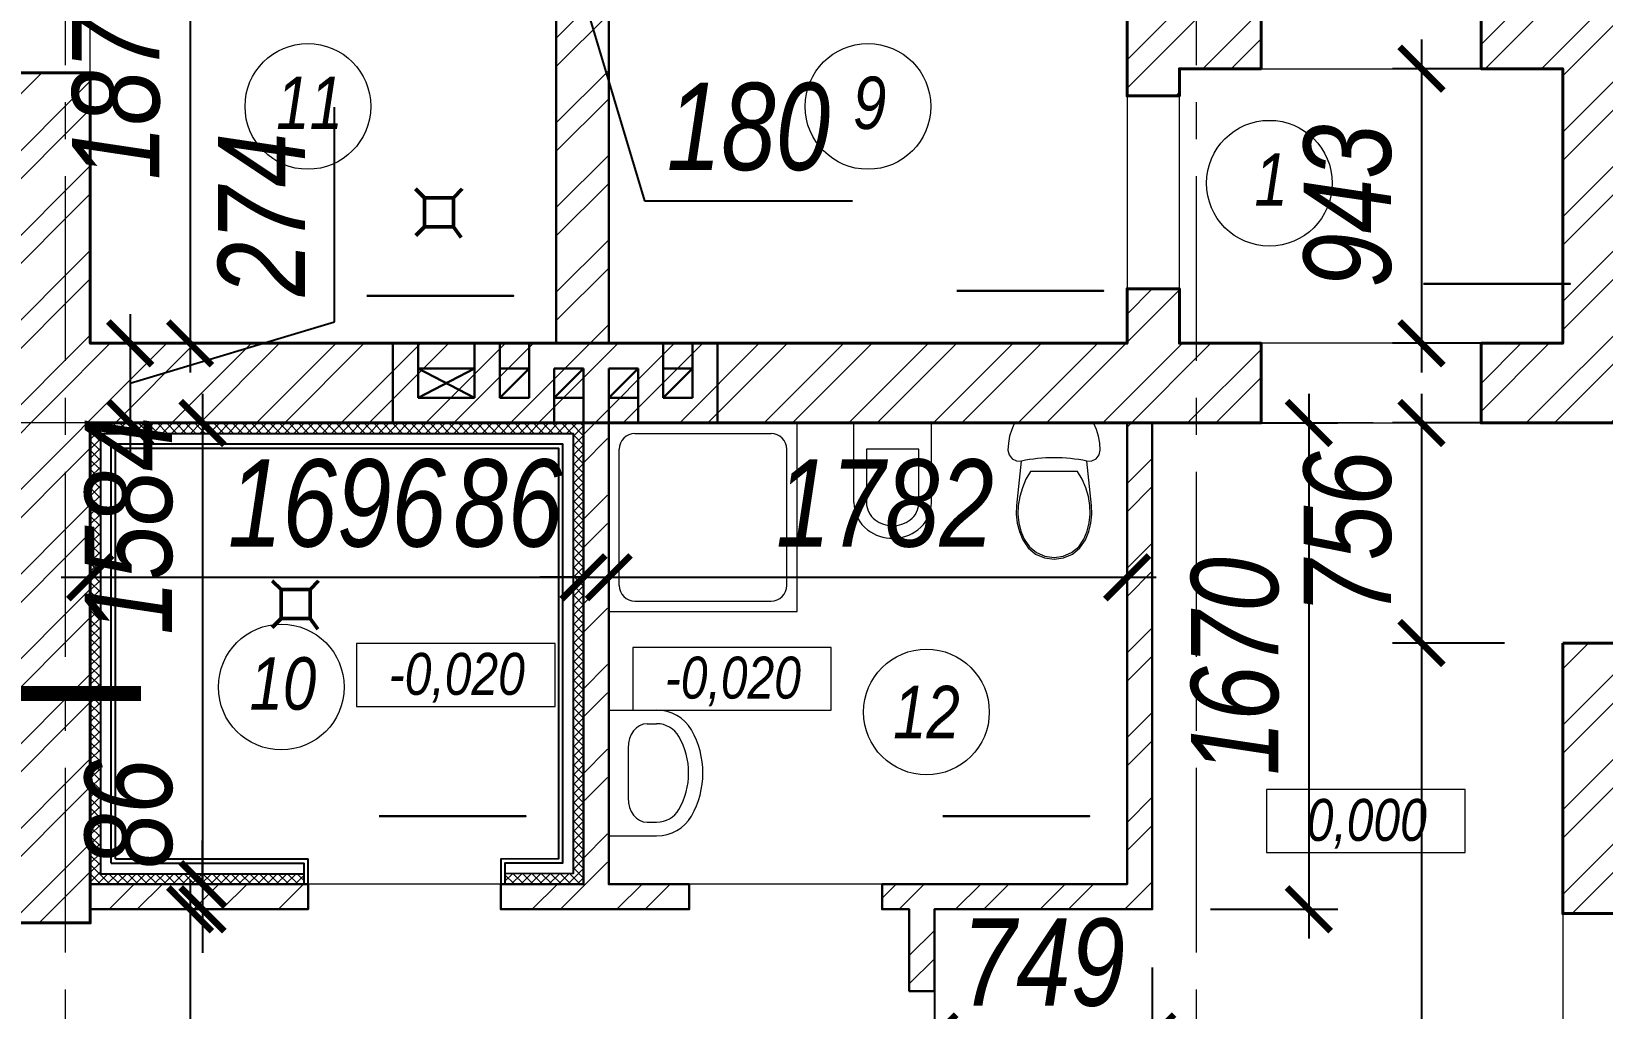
# Model space of a CAD drawing. Header units: millimetres. Extents: x 1582001 to 3303937, y 226471 to 491235.
# Drawn here: x 1700699 to 1706099, y 450718 to 454074 of the extents above; entities that cross this region are included whole.
import ezdxf
from ezdxf.enums import TextEntityAlignment as Align

# ---------------------------------------------------------------- set-up
doc = ezdxf.new("R2010")
doc.units = ezdxf.units.MM
doc.linetypes.add('CENTER', pattern=[50.8, 31.75, -6.35, 6.35, -6.35])
doc.layers.get('Defpoints').update_dxf_attribs({"color": 255, "lineweight": 30})
for name, color, linetype, lineweight in [('0.50', 161, 'Continuous', 50), ('Text', 212, 'Continuous', 25), ('Интерьер - Мебель_Ном_пера__1', 7, 'Continuous', 13), ('Кирпич', 253, 'Continuous', 9), ('Кровля', 232, 'Continuous', 25), ('Маркировка', 253, 'Continuous', 18), ('Оборудование', 89, 'Continuous', 9), ('Оси', 251, 'CENTER', 9), ('Отметки', 123, 'Continuous', 18), ('Перегородки', 202, 'Continuous', 30), ('Площади', 201, 'Continuous', 13), ('Размеры', 7, 'Continuous', 18), ('Стены несущие', 7, 'Continuous', 40), ('Текст-пояснений', 135, 'Continuous', 15), ('Штриховка', 252, 'Continuous', 15), ('Штриховки', 251, 'Continuous', 20)]:
    doc.layers.add(name, color=color, linetype=linetype, lineweight=lineweight)
doc.layers.add('900Сл Non-Print', color=235, linetype='Continuous', lineweight=5, plot=False)
doc.layers.add('Wood', color=44, linetype='Continuous')
doc.styles.get("Standard").update_dxf_attribs({"font": 'ARIALNI.TTF', "height": 300})
doc.styles.add('style', font='ARIALNI.TTF', dxfattribs={"width": 0.98, "height": 300})
doc.styles.add('стиль1', font='ARIALNI.TTF', dxfattribs={"width": 0.98, "height": 300})
doc.dimstyles.new('М100', dxfattribs={"dimtxt": 600, "dimasz": 150, "dimexe": 100, "dimexo": 200, "dimgap": 100, "dimtad": 1, "dimdec": 0, "dimtxsty": 'style', "dimblk": 'ARCHTICK', "dimcen": 150, "dimdle": 100, "dimclrt": 256, "dimadec": 0, "dimazin": 0, "dimtfac": 1, "dimtdec": 0, "dimtmove": 1, "dimatfit": 3, "dimldrblk": 'NONE', "dimfxl": 0, "dimarcsym": 0})

# ---------------------------------------------------------------- blocks, each defined once
blk = doc.blocks.new('*U32')
at = {"layer": '900Сл Non-Print'}
blk.add_lwpolyline([(0, 0), (822.6, 0), (1570, 0), (2225, 0), (2225, -494.5), (2225, -891.1), (2225, -1117.8), (2225, -1600.7), (2225, -2169.8), (2225, -2600), (1683.4, -2600), (1338.3, -2600), (1062.1, -2600), (748.7, -2600), (0, -2600), (0, -500), (0, -350), (0, -150), (0, 0)], dxfattribs=at)
at = {"layer": 'Кровля'}
blk.add_lwpolyline([(1320.6, -2372.7), (2020.6, -2372.7), (2020.6, -2372.7), (1320.6, -2372.7)], close=True, dxfattribs=at)
at = {"layer": 'Text', "flags": 2}
blk.add_attdef('ПЛОЩАДЬ', (1370.6, -2322.7), '', height=175, dxfattribs=at)
blk = doc.blocks.new('*U33')
at = {"layer": '900Сл Non-Print'}
blk.add_lwpolyline([(0, 0), (822.6, 0), (1570, 0), (2475, 0), (2475, -494.5), (2475, -891.1), (2475, -1117.8), (2475, -1600.7), (2475, -2340), (2475, -2600), (1683.4, -2600), (1338.3, -2600), (1062.1, -2600), (748.7, -2600), (0, -2600), (0, -500), (0, -350), (0, -150), (0, 0)], dxfattribs=at)
at = {"layer": 'Кровля'}
blk.add_lwpolyline([(1662.5, -2349.9), (2362.5, -2349.9), (2362.5, -2349.9), (1662.5, -2349.9)], close=True, dxfattribs=at)
at = {"layer": 'Text', "flags": 2}
blk.add_attdef('ПЛОЩАДЬ', (1712.5, -2299.9), '', height=175, dxfattribs=at)
blk = doc.blocks.new('*U34')
at = {"layer": '900Сл Non-Print'}
blk.add_lwpolyline([(0, 0), (822.6, 0), (1129.7, 0), (1440, 0), (1635, 0), (1830, 0), (1830, -233.9), (1830, -411.5), (1830, -875.7), (1830, -1310), (1635, -1310), (1440, -1310), (645.2, -1310), (390, -1310), (0, -1310), (0, -500), (0, -350), (0, -150), (0, 0)], dxfattribs=at)
at = {"layer": 'Кровля'}
blk.add_lwpolyline([(1164.9, -1026.8), (1864.9, -1026.8), (1864.9, -1026.8), (1164.9, -1026.8)], close=True, dxfattribs=at)
at = {"layer": 'Text', "flags": 2}
blk.add_attdef('ПЛОЩАДЬ', (1214.9, -976.8), '', height=175, dxfattribs=at)
blk = doc.blocks.new('*U37')
at = {"layer": '900Сл Non-Print'}
blk.add_lwpolyline([(0, 0), (822.6, 0), (1129.7, 0), (1440, 0), (1635, 0), (1830, 0), (2475, 0), (2475, -411.5), (2475, -875.7), (2475, -2200), (1635, -2200), (1440, -2200), (1305, -2200), (385, -2200), (0, -2200), (0, -500), (0, -350), (0, -150), (0, 0)], dxfattribs=at)
at = {"layer": 'Кровля'}
blk.add_lwpolyline([(1594.9, -1875.1), (2294.9, -1875.1), (2294.9, -1875.1), (1594.9, -1875.1)], close=True, dxfattribs=at)
at = {"layer": 'Text', "flags": 2}
blk.add_attdef('ПЛОЩАДЬ', (1644.9, -1825.1), '', height=175, dxfattribs=at)
blk = doc.blocks.new('*U38')
at = {"layer": '900Сл Non-Print'}
blk.add_lwpolyline([(0, 0), (822.6, 0), (1129.7, 0), (1440, 0), (1635, 0), (1830, 0), (2355, 0), (2355, -411.5), (2355, -875.7), (2355, -2200), (1635, -2200), (1440, -2200), (1305, -2200), (385, -2200), (0, -2200), (0, -500), (0, -350), (0, -150), (0, 0)], dxfattribs=at)
at = {"layer": 'Кровля'}
blk.add_lwpolyline([(1379, -1875.1), (2079, -1875.1), (2079, -1875.1), (1379, -1875.1)], close=True, dxfattribs=at)
at = {"layer": 'Text', "flags": 2}
blk.add_attdef('ПЛОЩАДЬ', (1429, -1825.1), '', height=175, dxfattribs=at)
blk = doc.blocks.new('*U43')
at = {"layer": '900Сл Non-Print'}
blk.add_lwpolyline([(0, 0), (4030, 0), (4030, 2610), (5070, 2610), (5070, 4930), (8590, 4930), (8590, 3880), (7030, 3880), (7030, -1180), (5220, -1180), (3067.8, -1180), (2527.9, -1180), (1710, -1180), (790, -1180), (0, -1180), (0, -500), (0, -350), (0, -150), (0, 0)], dxfattribs=at)
at = {"layer": 'Text', "flags": 2}
blk.add_attdef('ПЛОЩАДЬ', (5940.4, -864.5), '', height=175, dxfattribs=at)
blk = doc.blocks.new('Поддон душа квадратный 11')
at = {"layer": 'Интерьер - Мебель_Ном_пера__1', "linetype": 'Continuous'}
for p, q in [((900, 900), (0, 900)), ((0, 900), (0, 0)), ((125, 850), (775, 850)), ((900, 0), (900, 900)), ((50, 125), (50, 775)), ((850, 125), (850, 775)), ((0, 0), (900, 0)), ((125, 50), (775, 50))]:
    blk.add_line(p, q, dxfattribs=at)
for centre, start, end in [((125, 775), 90, 180), ((775, 775), 0, 90), ((125, 125), 180, 270), ((775, 125), 270, 0)]:
    blk.add_arc(centre, 75, start, end, dxfattribs=at)
blk = doc.blocks.new('Унитаз Компакт 2 11')
at = {"layer": 'Интерьер - Мебель_Ном_пера__1', "linetype": 'Continuous'}
for p, q in [((17.6, 619.2), (7.9, 587.1)), ((31.1, 650), (17.6, 619.2)), ((408.9, 650), (31.1, 650)), ((422.4, 619.2), (408.9, 650)), ((432.1, 587.1), (422.4, 619.2)), ((2, 554), (0, 520.5)), ((7.9, 587.1), (2, 554)), ((438, 554), (432.1, 587.1)), ((440, 520.5), (438, 554)), ((0, 520.5), (5.1, 497.8)), ((5.1, 497.8), (19.5, 479.5)), ((19.5, 479.5), (40.4, 469.1)), ((40.4, 469.1), (63.7, 468.6)), ((63.7, 468.6), (41, 257)), ((376.3, 468.6), (399.6, 469.1)), ((399, 257), (376.3, 468.6)), ((399.6, 469.1), (420.5, 479.5)), ((420.5, 479.5), (434.9, 497.8)), ((434.9, 497.8), (440, 520.5)), ((85.7, 381.4), (68.5, 341.2)), ((107.5, 419.3), (85.7, 381.4)), ((332.5, 419.3), (107.5, 419.3)), ((354.3, 381.4), (332.5, 419.3)), ((371.5, 341.2), (354.3, 381.4)), ((68.5, 341.2), (56.2, 299.2)), ((383.8, 299.2), (371.5, 341.2)), ((41, 257), (39.4, 214.7)), ((49, 256.1), (47.5, 215)), ((56.2, 299.2), (49, 256.1)), ((391, 256.1), (383.8, 299.2)), ((392.5, 215), (391, 256.1)), ((400.6, 214.7), (399, 257)), ((39.4, 214.7), (43.9, 172.6)), ((43.9, 172.6), (54.3, 131.6)), ((47.5, 215), (51.9, 174)), ((51.9, 174), (62, 134.1)), ((378, 134.1), (388.1, 174)), ((385.7, 131.6), (396.1, 172.6)), ((388.1, 174), (392.5, 215)), ((396.1, 172.6), (400.6, 214.7)), ((54.3, 131.6), (70.5, 92.4)), ((62, 134.1), (77.7, 96)), ((70.5, 92.4), (96.5, 54.4)), ((77.7, 96), (102.5, 59.8)), ((337.5, 59.8), (362.3, 96)), ((343.5, 54.4), (369.5, 92.4)), ((362.3, 96), (378, 134.1)), ((369.5, 92.4), (385.7, 131.6)), ((96.5, 54.4), (132, 25)), ((102.5, 59.8), (136.3, 31.8)), ((132, 25), (174.3, 6.4)), ((136.3, 31.8), (176.5, 14.1)), ((174.3, 6.4), (220, 0)), ((176.5, 14.1), (220, 8)), ((220, 8), (263.5, 14.1)), ((220, 0), (265.7, 6.4)), ((263.5, 14.1), (303.7, 31.8)), ((265.7, 6.4), (308, 25)), ((303.7, 31.8), (337.5, 59.8)), ((308, 25), (343.5, 54.4))]:
    blk.add_line(p, q, dxfattribs=at)
blk.add_ellipse((220, -297.8), major_axis=(785, 0), ratio=0.9963, start_param=1.370375, end_param=1.771221, dxfattribs=at)
blk = doc.blocks.new('Умывальник 02 11')
at = {"layer": 'Интерьер - Мебель_Ном_пера__1', "linetype": 'Continuous'}
for p, q in [((-300, 0), (-300, -229.1)), ((300, 0), (-300, 0)), ((300, 0), (300, -229.1)), ((-118.8, -92.3), (-118.8, -92.3)), ((118.8, -92.3), (-118.8, -92.3)), ((-234.8, -183.3), (-234.8, -229.1)), ((234.8, -183.3), (234.8, -229.1))]:
    blk.add_line(p, q, dxfattribs=at)
for centre, major_axis, ratio, start_param, end_param in [((-118.8, -183.3), (-116, 0), 0.784675, 4.712389, 6.283185), ((118.8, -183.3), (-116, 0), 0.784675, 3.141593, 4.712389), ((-118.9, -229.1), (0, 189.4), 0.956522, 1.570796, 2.644618), ((-118.9, -229.1), (0, 121.2), 0.956522, 1.570796, 2.644618), ((118.9, -229.1), (0, 121.2), 0.956522, 3.638567, 4.712389), ((118.9, -229.1), (0, 189.4), 0.956522, 3.638567, 4.712389), ((0, 0), (0, 381.8), 0.956522, 2.644618, 3.638567), ((0, 0), (0, 450), 0.956522, 2.644618, 3.638567)]:
    blk.add_ellipse(centre, major_axis=major_axis, ratio=ratio, start_param=start_param, end_param=end_param, dxfattribs=at)
blk = doc.blocks.new('Унитаз 11')
at = {"layer": 'Интерьер - Мебель_Ном_пера__1', "linetype": 'Continuous'}
for p, q in [((0, 170), (0, 550)), ((370, 550), (0, 550)), ((370, 170), (370, 550)), ((60, 425), (60, 170)), ((310, 425), (60, 425)), ((310, 170), (310, 425))]:
    blk.add_line(p, q, dxfattribs=at)
for centre, radius, start, end in [((162.5, 170), 162.5, 180, 233.1301), ((162.5, 170), 102.5, 180, 233.1301), ((207.5, 170), 102.5, 306.8699, 0), ((207.5, 170), 162.5, 306.8699, 0), ((185, 200), 140, 233.1301, 306.8699), ((185, 200), 200, 233.1301, 306.866)]:
    blk.add_arc(centre, radius, start, end, dxfattribs=at)
blk = doc.blocks.new('_ArchTick')
at = {"color": 0, "linetype": 'ByBlock', "const_width": 0.15}
blk.add_lwpolyline([(-0.5, -0.5), (0.5, 0.5)], dxfattribs=at)
blk = doc.blocks.new('*D2271')
at = {"layer": 'Defpoints', "color": 0, "lineweight": -3, "transparency": 16777216}
for p in [(1702503, 454874.9), (1702683, 454874.9), (1702683, 454202.1)]:
    blk.add_point(p, dxfattribs=at)
at = {"layer": 'Размеры', "color": 0, "lineweight": -2, "transparency": 16777216}
for p, q in [((1702503, 454674.9), (1702503, 454102.1)), ((1702683, 454674.9), (1702683, 454102.1)), ((1702503, 454202.1), (1702353, 454202.1)), ((1702503, 454202.1), (1702683, 454202.1)), ((1702503, 454202.1), (1702683, 454202.1)), ((1702593, 454202.1), (1702805.9, 453492.6)), ((1702683, 454202.1), (1702833, 454202.1)), ((1702805.9, 453492.6), (1703521.1, 453492.6))]:
    blk.add_line(p, q, dxfattribs=at)
at = {"layer": 'Размеры', "color": 0, "lineweight": -2, "transparency": 16777216, "xscale": 150, "yscale": 150, "zscale": 150}
blk.add_blockref('_ArchTick', (1702503, 454202.1), dxfattribs=at)
at = {"layer": 'Размеры', "color": 0, "lineweight": -2, "transparency": 16777216, "xscale": 150, "yscale": 150, "zscale": 150, "rotation": 180}
blk.add_blockref('_ArchTick', (1702683, 454202.1), dxfattribs=at)
at = {"layer": 'Размеры', "transparency": 16777216, "insert": (1703163.5, 453745.8), "char_height": 300, "attachment_point": 5, "style": 'style'}
blk.add_mtext('180', dxfattribs=at)
blk = doc.blocks.new('_None')
blk = doc.blocks.new('*D2274')
at = {"layer": 'Defpoints', "color": 0, "lineweight": -3, "transparency": 16777216}
for p in [(1702596.6, 452872.1), (1700901, 452818.1), (1702596.6, 452199.2)]:
    blk.add_point(p, dxfattribs=at)
at = {"layer": 'Размеры', "color": 0, "lineweight": -2, "transparency": 16777216}
for p, q in [((1702596.6, 452672.1), (1702596.6, 452099.2)), ((1700901, 452618.1), (1700901, 452099.2)), ((1700801, 452199.2), (1702696.6, 452199.2))]:
    blk.add_line(p, q, dxfattribs=at)
at = {"layer": 'Размеры', "color": 0, "lineweight": -2, "transparency": 16777216, "xscale": 150, "yscale": 150, "zscale": 150, "rotation": 180}
blk.add_blockref('_ArchTick', (1700901, 452199.2), dxfattribs=at)
at = {"layer": 'Размеры', "color": 0, "lineweight": -2, "transparency": 16777216, "xscale": 150, "yscale": 150, "zscale": 150}
blk.add_blockref('_ArchTick', (1702596.6, 452199.2), dxfattribs=at)
at = {"layer": 'Размеры', "transparency": 16777216, "insert": (1701748.8, 452452.4), "char_height": 300, "attachment_point": 5, "style": 'style'}
blk.add_mtext('1696', dxfattribs=at)
blk = doc.blocks.new('*D2275')
at = {"layer": 'Defpoints', "color": 0, "lineweight": -3, "transparency": 16777216}
for p in [(1702596.6, 452872.1), (1702683, 452872.1), (1702683, 452199.2)]:
    blk.add_point(p, dxfattribs=at)
at = {"layer": 'Размеры', "color": 0, "lineweight": -2, "transparency": 16777216}
for p, q in [((1702596.6, 452672.1), (1702596.6, 452099.2)), ((1702683, 452672.1), (1702683, 452099.2)), ((1702596.6, 452199.2), (1702446.6, 452199.2)), ((1702596.6, 452199.2), (1702683, 452199.2)), ((1702683, 452199.2), (1702833, 452199.2))]:
    blk.add_line(p, q, dxfattribs=at)
at = {"layer": 'Размеры', "color": 0, "lineweight": -2, "transparency": 16777216, "xscale": 150, "yscale": 150, "zscale": 150}
blk.add_blockref('_ArchTick', (1702596.6, 452199.2), dxfattribs=at)
at = {"layer": 'Размеры', "color": 0, "lineweight": -2, "transparency": 16777216, "xscale": 150, "yscale": 150, "zscale": 150, "rotation": 180}
blk.add_blockref('_ArchTick', (1702683, 452199.2), dxfattribs=at)
at = {"layer": 'Размеры', "transparency": 16777216, "insert": (1702336.5, 452452.4), "char_height": 300, "attachment_point": 5, "style": 'style'}
blk.add_mtext('86', dxfattribs=at)
blk = doc.blocks.new('*D2276')
at = {"layer": 'Defpoints', "color": 0, "lineweight": -3, "transparency": 16777216}
for p in [(1702683, 452872.1), (1704465, 452872.1), (1704465, 452199.2)]:
    blk.add_point(p, dxfattribs=at)
at = {"layer": 'Размеры', "color": 0, "lineweight": -2, "transparency": 16777216}
for p, q in [((1702683, 452672.1), (1702683, 452099.2)), ((1704465, 452672.1), (1704465, 452099.2)), ((1702583, 452199.2), (1704565, 452199.2))]:
    blk.add_line(p, q, dxfattribs=at)
at = {"layer": 'Размеры', "color": 0, "lineweight": -2, "transparency": 16777216, "xscale": 150, "yscale": 150, "zscale": 150, "rotation": 180}
blk.add_blockref('_ArchTick', (1702683, 452199.2), dxfattribs=at)
at = {"layer": 'Размеры', "color": 0, "lineweight": -2, "transparency": 16777216, "xscale": 150, "yscale": 150, "zscale": 150}
blk.add_blockref('_ArchTick', (1704465, 452199.2), dxfattribs=at)
at = {"layer": 'Размеры', "transparency": 16777216, "insert": (1703632.8, 452452.4), "char_height": 300, "attachment_point": 5, "style": 'style'}
blk.add_mtext('1782', dxfattribs=at)
blk = doc.blocks.new('*D2289')
at = {"layer": 'Defpoints', "color": 0, "lineweight": -3, "transparency": 16777216}
for p in [(1700901, 454874.9), (1700901, 453002.9), (1701243.9, 453002.9)]:
    blk.add_point(p, dxfattribs=at)
at = {"layer": 'Размеры', "color": 0, "lineweight": -2, "transparency": 16777216}
for p, q in [((1701243.9, 454974.9), (1701243.9, 452902.9)), ((1701101, 454874.9), (1701343.9, 454874.9)), ((1701101, 453002.9), (1701343.9, 453002.9))]:
    blk.add_line(p, q, dxfattribs=at)
at = {"layer": 'Размеры', "color": 0, "lineweight": -2, "transparency": 16777216, "xscale": 150, "yscale": 150, "zscale": 150}
for p, rotation in [((1701243.9, 454874.9), 90), ((1701243.9, 453002.9), 270)]:
    blk.add_blockref('_ArchTick', p, dxfattribs=dict(at, rotation=rotation))
at = {"layer": 'Размеры', "transparency": 16777216, "insert": (1700990.7, 453938.9), "char_height": 300, "attachment_point": 5, "rotation": 90, "style": 'style'}
blk.add_mtext('1872', dxfattribs=at)
blk = doc.blocks.new('*D2290')
at = {"layer": 'Defpoints', "color": 0, "lineweight": -3, "transparency": 16777216}
for p in [(1700901, 453002.9), (1700901, 452729.3), (1701038.5, 452729.3)]:
    blk.add_point(p, dxfattribs=at)
at = {"layer": 'Размеры', "color": 0, "lineweight": -2, "transparency": 16777216}
for p, q in [((1701740.4, 453076.7), (1701740.4, 453814.3)), ((1701038.5, 453102.9), (1701038.5, 452629.3)), ((1701038.5, 452866.1), (1701740.4, 453076.7)), ((1701101, 453002.9), (1701138.5, 453002.9)), ((1701101, 452729.3), (1701138.5, 452729.3))]:
    blk.add_line(p, q, dxfattribs=at)
at = {"layer": 'Размеры', "color": 0, "lineweight": -2, "transparency": 16777216, "xscale": 150, "yscale": 150, "zscale": 150}
for p, rotation in [((1701038.5, 453002.9), 90), ((1701038.5, 452729.3), 270)]:
    blk.add_blockref('_ArchTick', p, dxfattribs=dict(at, rotation=rotation))
at = {"layer": 'Размеры', "transparency": 16777216, "insert": (1701489.7, 453445.5), "char_height": 300, "attachment_point": 5, "rotation": 90, "style": 'style'}
blk.add_mtext('274', dxfattribs=at)
blk = doc.blocks.new('*D2291')
at = {"layer": 'Defpoints', "color": 0, "lineweight": -3, "transparency": 16777216}
for p in [(1701149.6, 452729.3), (1701149.6, 451145.3), (1701287.1, 451145.3)]:
    blk.add_point(p, dxfattribs=at)
at = {"layer": 'Размеры', "color": 0, "lineweight": -2, "transparency": 16777216}
for p, q in [((1701287.1, 452829.3), (1701287.1, 451045.3)), ((1701349.6, 452729.3), (1701387.1, 452729.3)), ((1701349.6, 451145.3), (1701387.1, 451145.3))]:
    blk.add_line(p, q, dxfattribs=at)
at = {"layer": 'Размеры', "color": 0, "lineweight": -2, "transparency": 16777216, "xscale": 150, "yscale": 150, "zscale": 150}
for p, rotation in [((1701287.1, 452729.3), 90), ((1701287.1, 451145.3), 270)]:
    blk.add_blockref('_ArchTick', p, dxfattribs=dict(at, rotation=rotation))
at = {"layer": 'Размеры', "transparency": 16777216, "insert": (1701034, 452376.6), "char_height": 300, "attachment_point": 5, "rotation": 90, "style": 'style'}
blk.add_mtext('1584', dxfattribs=at)
blk = doc.blocks.new('*D2292')
at = {"layer": 'Defpoints', "color": 0, "lineweight": -3, "transparency": 16777216}
for p in [(1701149.6, 451145.3), (1701149.6, 451058.9), (1701287.1, 451058.9)]:
    blk.add_point(p, dxfattribs=at)
at = {"layer": 'Размеры', "color": 0, "lineweight": -2, "transparency": 16777216}
for p, q in [((1701287.1, 451145.3), (1701287.1, 451295.3)), ((1701287.1, 451145.3), (1701287.1, 451058.9)), ((1701349.6, 451145.3), (1701387.1, 451145.3)), ((1701287.1, 451058.9), (1701287.1, 450908.9)), ((1701349.6, 451058.9), (1701387.1, 451058.9))]:
    blk.add_line(p, q, dxfattribs=at)
at = {"layer": 'Размеры', "color": 0, "lineweight": -2, "transparency": 16777216, "xscale": 150, "yscale": 150, "zscale": 150}
for p, rotation in [((1701287.1, 451145.3), 270), ((1701287.1, 451058.9), 90)]:
    blk.add_blockref('_ArchTick', p, dxfattribs=dict(at, rotation=rotation))
at = {"layer": 'Размеры', "transparency": 16777216, "insert": (1701034, 451387.1), "char_height": 300, "attachment_point": 5, "rotation": 90, "style": 'style'}
blk.add_mtext('86', dxfattribs=at)
blk = doc.blocks.new('*D2293')
at = {"layer": 'Defpoints', "color": 0, "lineweight": -3, "transparency": 16777216}
for p in [(1700901, 451058.9), (1700901, 449266.1), (1701243.9, 449266.1)]:
    blk.add_point(p, dxfattribs=at)
at = {"layer": 'Размеры', "color": 0, "lineweight": -2, "transparency": 16777216}
for p, q in [((1701243.9, 451158.9), (1701243.9, 449166.1)), ((1701101, 451058.9), (1701343.9, 451058.9)), ((1701101, 449266.1), (1701343.9, 449266.1))]:
    blk.add_line(p, q, dxfattribs=at)
at = {"layer": 'Размеры', "color": 0, "lineweight": -2, "transparency": 16777216, "xscale": 150, "yscale": 150, "zscale": 150}
for p, rotation in [((1701243.9, 451058.9), 90), ((1701243.9, 449266.1), 270)]:
    blk.add_blockref('_ArchTick', p, dxfattribs=dict(at, rotation=rotation))
at = {"layer": 'Размеры', "transparency": 16777216, "insert": (1700990.7, 450307.4), "char_height": 300, "attachment_point": 5, "rotation": 90, "style": 'style'}
blk.add_mtext('1793', dxfattribs=at)
blk = doc.blocks.new('*D2208')
at = {"layer": 'Defpoints', "color": 0, "lineweight": -3, "transparency": 16777216}
for p in [(1705962.6, 453946.1), (1705477, 453002.9), (1705962.6, 453002.9)]:
    blk.add_point(p, dxfattribs=at)
at = {"layer": 'Размеры', "color": 0, "lineweight": -2, "transparency": 16777216}
for p, q in [((1705477, 454046.1), (1705477, 452902.9)), ((1705762.6, 453946.1), (1705377, 453946.1)), ((1705762.6, 453002.9), (1705377, 453002.9))]:
    blk.add_line(p, q, dxfattribs=at)
at = {"layer": 'Размеры', "color": 0, "lineweight": -2, "transparency": 16777216, "xscale": 150, "yscale": 150, "zscale": 150}
for p, rotation in [((1705477, 453946.1), 90), ((1705477, 453002.9), 270)]:
    blk.add_blockref('_ArchTick', p, dxfattribs=dict(at, rotation=rotation))
at = {"layer": 'Размеры', "transparency": 16777216, "insert": (1705223.8, 453474.5), "char_height": 300, "attachment_point": 5, "rotation": 90, "style": 'style'}
blk.add_mtext('943', dxfattribs=at)
blk = doc.blocks.new('*D2209')
at = {"layer": 'Defpoints', "color": 0, "lineweight": -3, "transparency": 16777216}
for p in [(1706005.8, 452729.3), (1705477, 451973.3), (1705962.6, 451973.3)]:
    blk.add_point(p, dxfattribs=at)
at = {"layer": 'Размеры', "color": 0, "lineweight": -2, "transparency": 16777216}
for p, q in [((1705477, 452829.3), (1705477, 451873.3)), ((1705805.8, 452729.3), (1705377, 452729.3)), ((1705762.6, 451973.3), (1705377, 451973.3))]:
    blk.add_line(p, q, dxfattribs=at)
at = {"layer": 'Размеры', "color": 0, "lineweight": -2, "transparency": 16777216, "xscale": 150, "yscale": 150, "zscale": 150}
for p, rotation in [((1705477, 452729.3), 90), ((1705477, 451973.3), 270)]:
    blk.add_blockref('_ArchTick', p, dxfattribs=dict(at, rotation=rotation))
at = {"layer": 'Размеры', "transparency": 16777216, "insert": (1705223.8, 452351.3), "char_height": 300, "attachment_point": 5, "rotation": 90, "style": 'style'}
blk.add_mtext('756', dxfattribs=at)
blk = doc.blocks.new('*D2210')
at = {"layer": 'Defpoints', "color": 0, "lineweight": -3, "transparency": 16777216}
for p in [(1705962.6, 451973.3), (1705477, 448330.1), (1705962.6, 448330.1)]:
    blk.add_point(p, dxfattribs=at)
at = {"layer": 'Размеры', "color": 0, "lineweight": -2, "transparency": 16777216}
for p, q in [((1705477, 452073.3), (1705477, 448230.1)), ((1705762.6, 451973.3), (1705377, 451973.3)), ((1705762.6, 448330.1), (1705377, 448330.1))]:
    blk.add_line(p, q, dxfattribs=at)
at = {"layer": 'Размеры', "color": 0, "lineweight": -2, "transparency": 16777216, "xscale": 150, "yscale": 150, "zscale": 150}
for p, rotation in [((1705477, 451973.3), 90), ((1705477, 448330.1), 270)]:
    blk.add_blockref('_ArchTick', p, dxfattribs=dict(at, rotation=rotation))
at = {"layer": 'Размеры', "transparency": 16777216, "insert": (1705223.8, 450151.7), "char_height": 300, "attachment_point": 5, "rotation": 90, "style": 'style'}
blk.add_mtext('3643', dxfattribs=at)
blk = doc.blocks.new('*D2211')
at = {"layer": 'Defpoints', "color": 0, "lineweight": -3, "transparency": 16777216}
for p in [(1704551.4, 452729.3), (1704551.4, 451058.9), (1705089.8, 451058.9)]:
    blk.add_point(p, dxfattribs=at)
at = {"layer": 'Размеры', "color": 0, "lineweight": -2, "transparency": 16777216}
for p, q in [((1705089.8, 452829.3), (1705089.8, 450958.9)), ((1704751.4, 452729.3), (1705189.8, 452729.3)), ((1704751.4, 451058.9), (1705189.8, 451058.9))]:
    blk.add_line(p, q, dxfattribs=at)
at = {"layer": 'Размеры', "color": 0, "lineweight": -2, "transparency": 16777216, "xscale": 150, "yscale": 150, "zscale": 150}
for p, rotation in [((1705089.8, 452729.3), 90), ((1705089.8, 451058.9), 270)]:
    blk.add_blockref('_ArchTick', p, dxfattribs=dict(at, rotation=rotation))
at = {"layer": 'Размеры', "transparency": 16777216, "insert": (1704836.6, 451894.1), "char_height": 300, "attachment_point": 5, "rotation": 90, "style": 'style'}
blk.add_mtext('1670', dxfattribs=at)
blk = doc.blocks.new('*D2212')
at = {"layer": 'Defpoints', "color": 0, "lineweight": -3, "transparency": 16777216}
for p in [(1703802.6, 451058.9), (1704551.4, 451058.9), (1703802.6, 450622.3)]:
    blk.add_point(p, dxfattribs=at)
at = {"layer": 'Размеры', "color": 0, "lineweight": -2, "transparency": 16777216}
for p, q in [((1703802.6, 450858.9), (1703802.6, 450522.3)), ((1704551.4, 450858.9), (1704551.4, 450522.3)), ((1704651.4, 450622.3), (1703702.6, 450622.3))]:
    blk.add_line(p, q, dxfattribs=at)
at = {"layer": 'Размеры', "color": 0, "lineweight": -2, "transparency": 16777216, "xscale": 150, "yscale": 150, "zscale": 150, "rotation": 180}
blk.add_blockref('_ArchTick', (1703802.6, 450622.3), dxfattribs=at)
at = {"layer": 'Размеры', "color": 0, "lineweight": -2, "transparency": 16777216, "xscale": 150, "yscale": 150, "zscale": 150}
blk.add_blockref('_ArchTick', (1704551.4, 450622.3), dxfattribs=at)
at = {"layer": 'Размеры', "transparency": 16777216, "insert": (1704177, 450875.4), "char_height": 300, "attachment_point": 5, "style": 'style'}
blk.add_mtext('749', dxfattribs=at)

msp = doc.modelspace()

# ---------------------------------------------------------------- hatches: boundary and pattern name
at = {"layer": 'Кирпич'}
h = msp.add_hatch(dxfattribs=at)
h.set_pattern_fill('ANSI32', color=256, scale=21.6, style=0)
h.set_pattern_definition([(45, (651821.04, 235806.46), (-145.48015, 145.48015), []), (45, (651918.03, 235806.46), (-145.48015, 145.48015), [])])
h.paths.add_polyline_path([(1700533.8, 450209.3), (1700533.8, 450256.1), (1700901, 450256.1), (1700901, 449842.1), (1699122.6, 449842.1), (1699122.6, 448330.1), (1701376.2, 448330.1), (1701376.2, 448056.5), (1699122.6, 448056.5), (1699122.6, 445615.7), (1699785, 445615.7), (1699785, 445248.5), (1698755.4, 445248.5), (1698755.4, 450209.3)])
h.paths.add_polyline_path([(1700901, 449093.3), (1700814.6, 449093.3), (1700814.6, 449842.1), (1700901, 449842.1), (1700901, 449266.1), (1703716.2, 449266.1), (1703716.2, 450115.7), (1703802.6, 450115.7), (1703802.6, 449179.7), (1700901, 449179.7)])
h.paths.add_polyline_path([(1702038.6, 448330.1), (1703061, 448330.1), (1703061, 448056.5), (1702038.6, 448056.5)])
h.paths.add_polyline_path([(1702506.6, 448056.5), (1702593, 448056.5), (1702593, 445615.7), (1702506.6, 445615.7)])
h.paths.add_polyline_path([(1702132.2, 445615.7), (1703154.6, 445615.7), (1703154.6, 445248.5), (1702132.2, 445248.5)])
h.paths.add_polyline_path([(1705962.6, 448416.5), (1706236.2, 448416.5), (1706236.2, 445075.7), (1705869, 445075.7), (1705869, 445248.5), (1705501.8, 445248.5), (1705501.8, 445615.7), (1705962.6, 445615.7), (1705962.6, 448056.5), (1703723.4, 448056.5), (1703723.4, 448330.1), (1705962.6, 448330.1)])
h.paths.add_polyline_path([(1706236.2, 444319.7), (1705869, 444319.7), (1705869, 443952.5), (1706236.2, 443952.5)])
h.paths.add_polyline_path([(1705962.6, 450382.1), (1706236.2, 450382.1), (1706236.2, 449446.1), (1709519.4, 449446.1), (1709519.4, 450288.5), (1709886.6, 450288.5), (1709886.6, 447602.9), (1709519.4, 447602.9), (1709519.4, 449172.8), (1706236.2, 449172.8), (1706236.2, 449078.9), (1705962.6, 449078.9)])
h.paths.add_polyline_path([(1709519.4, 445910.9), (1709886.6, 445910.9), (1709886.6, 443952.5), (1709519.4, 443952.5)])
h.paths.add_polyline_path([(1705962.6, 451973.3), (1706236.2, 451973.3), (1706236.2, 451044.5), (1705962.6, 451044.5)])
h.paths.add_polyline_path([(1707085.8, 452729.3), (1707085.8, 451973.3), (1706236.2, 451973.3), (1706236.2, 451886.9), (1707733.8, 451886.9), (1707733.8, 451973.3), (1707172.2, 451973.3), (1707172.2, 452729.3)])
h.paths.add_polyline_path([(1709519.4, 453758.9), (1709886.6, 453758.9), (1709886.6, 451886.9), (1709519.4, 451886.9), (1709519.4, 452729.3), (1706992.2, 452729.3), (1706992.2, 453002.9), (1709519.4, 453002.9)])
h.paths.add_polyline_path([(1708864.2, 451973.3), (1709519.4, 451973.3), (1709519.4, 451886.9), (1708864.2, 451886.9)], flags=17)
h.paths.add_polyline_path([(1702312.2, 451145.3), (1702593, 451145.3), (1702593, 452729.3), (1702679.4, 452729.3), (1702679.4, 451145.3), (1702960.2, 451145.3), (1702960.2, 451058.9), (1702312.2, 451058.9)], flags=16)
h.paths.add_polyline_path([(1704465, 452729.3), (1704551.4, 452729.3), (1704551.4, 451058.9), (1703802.6, 451058.9), (1703802.6, 450778.1), (1703716.2, 450778.1), (1703716.2, 451058.9), (1703622.6, 451058.9), (1703622.6, 451145.3), (1704465, 451145.3)])
h.paths.add_polyline_path([(1700533.8, 453931.7), (1700901, 453931.7), (1700901, 453002.9), (1704465, 453002.9), (1704465, 453190.1), (1704645, 453190.1), (1704645, 453002.9), (1704925.8, 453002.9), (1704925.8, 452729.3), (1700901, 452729.3), (1700901, 451012.1), (1700533.8, 451012.1)])
h.paths.add_polyline_path([(1700901, 454687.7), (1700533.8, 454687.7), (1700533.8, 455242.1), (1701275.4, 455242.1), (1701275.4, 454874.9), (1700901, 454874.9)])
h.paths.add_polyline_path([(1702503, 454874.9), (1702683, 454874.9), (1702683, 453002.9), (1702503, 453002.9)])
h.paths.add_polyline_path([(1703158.2, 454874.9), (1702031.4, 454874.9), (1702031.4, 455242.1), (1703158.2, 455242.1)])
h.paths.add_polyline_path([(1706329.8, 453002.9), (1706329.8, 452729.3), (1705681.8, 452729.3), (1705681.8, 453002.9), (1705962.6, 453002.9), (1705962.6, 453946.1), (1705681.8, 453946.1), (1705681.8, 454313.3), (1705869, 454313.3), (1705869, 457402.1), (1706236.2, 457402.1), (1706236.2, 453002.9)])
h.paths.add_polyline_path([(1703914.2, 455242.1), (1704832.2, 455242.1), (1704832.2, 454313.3), (1704925.8, 454313.3), (1704925.8, 453946.1), (1704645, 453946.1), (1704645, 453852.5), (1704465, 453852.5), (1704465, 454874.9), (1703914.2, 454874.9)])
h.paths.add_polyline_path([(1709886.6, 457402.1), (1709519.4, 457402.1), (1709519.4, 455450.9), (1709886.6, 455450.9)])
h.paths.add_polyline_path([(1701649.8, 451145.3), (1700901, 451145.3), (1700901, 451058.9), (1701649.8, 451058.9)], flags=16)
h.paths.add_polyline_path([(1700814.6, 448430.9), (1700901, 448430.9), (1700901, 448330.1), (1700814.6, 448330.1)], flags=17)
at = {"layer": 'Штриховки', "ltscale": 100}
h = msp.add_hatch(dxfattribs=at)
h.set_pattern_fill('ANSI37', color=256, scale=7.2, style=0)
h.set_pattern_definition([(45, (555194.165, 236066.242), (-16.164461, 16.164461), []), (135, (555194.165, 236066.242), (-16.164461, -16.164461), [])])
h.paths.add_polyline_path([(1702326.6, 451145.3), (1702326.6, 451181.3), (1702560.6, 451181.3), (1702560.6, 452693.3), (1700936.9, 452693.3), (1700936.9, 451181.3), (1701636.3, 451181.3), (1701636.3, 451145.3), (1700901, 451145.3), (1700901, 452729.3), (1702596.6, 452729.3), (1702596.6, 451145.3)])

# ---------------------------------------------------------------- linework, layer by layer
at = {"layer": '0.50', "color": 1, "linetype": 'Continuous', "lineweight": 50}
for p, q in [((1702050.1, 453502.9), (1702019.3, 453533.6)), ((1702050.4, 453403.5), (1702019.6, 453372.7)), ((1701557.1, 452156.9), (1701526.3, 452187.7)), ((1701557.4, 452057.5), (1701526.6, 452026.8))]:
    msp.add_line(p, q, dxfattribs=at)
for points in [[(1702149.5, 453403.5), (1702050.1, 453403.5), (1702050.1, 453502.9), (1702149.5, 453502.9)], [(1701656.6, 452057.5), (1701557.1, 452057.5), (1701557.1, 452156.9), (1701656.6, 452156.9)]]:
    msp.add_lwpolyline(points, close=True, dxfattribs=at)
at = {"layer": 'Wood', "ltscale": 100}
for points in [[(1700936.9, 451181.3), (1700936.9, 452693.3), (1702560.6, 452693.3), (1702560.6, 451181.8), (1702326.6, 451181.3)], [(1700972.9, 451217.3), (1700972.9, 452657.3), (1702524.6, 452657.3), (1702524.6, 451217.8), (1702326.6, 451217.3), (1702326.6, 451145.3)], [(1700987.3, 451231.8), (1700987.3, 452642.9), (1702510.2, 452642.9), (1702510.2, 451232.2), (1702312.2, 451231.7), (1702312.2, 451145.3)], [(1700987.3, 451231.8), (1701649.8, 451231.8)], [(1701649.8, 451145.3), (1701649.8, 451231.8)], [(1700937, 451181.3), (1701636.3, 451181.3)], [(1700972.9, 451217.3), (1701636.3, 451217.3)], [(1701636.3, 451145.3), (1701636.3, 451217.3)]]:
    msp.add_lwpolyline(points, dxfattribs=at)
at = {"layer": 'Маркировка'}
for centre in [(1701649, 453816.7), (1703574.3, 453816.7), (1704954.1, 453552.8), (1701557.5, 451822.4), (1703775.4, 451736.6)]:
    msp.add_circle(centre, 216, dxfattribs=at)
at = {"layer": 'Оборудование'}
msp.add_arc((1702773, 452639.3), 54, 90, 180, dxfattribs=at)
at = {"layer": 'Оси', "ltscale": 20}
for p, q in [((1700814.6, 459673.3), (1700814.6, 441688.6)), ((1704702.6, 459673.3), (1704702.6, 441688.6)), ((1712169, 452729.3), (1696473, 452729.3))]:
    msp.add_line(p, q, dxfattribs=at)
at = {"layer": 'Отметки', "color": 0}
for points in [[(1701816.3, 451756.1), (1702498.7, 451756.1), (1702498.7, 451971.6), (1701816.3, 451971.6)], [(1702765.5, 451743.2), (1703447.9, 451743.2), (1703447.9, 451958.7), (1702765.5, 451958.7)]]:
    msp.add_lwpolyline(points, close=True, dxfattribs=at)
at = {"layer": 'Отметки'}
msp.add_lwpolyline([(1704944.4, 451254.5), (1705626.8, 451254.5), (1705626.8, 451470), (1704944.4, 451470)], close=True, dxfattribs=at)
at = {"layer": 'Перегородки'}
for p, q in [((1702027.8, 452916.5), (1702027.8, 453002.9)), ((1702222.2, 452916.5), (1702222.2, 453002.9)), ((1702308.6, 452916.5), (1702308.6, 453002.9)), ((1702409.4, 452916.5), (1702409.4, 453002.9)), ((1702870.2, 452916.5), (1702870.2, 453002.9)), ((1702971, 452916.5), (1702971, 453002.9)), ((1702027.8, 452815.7), (1702222.2, 452916.5)), ((1702027.8, 452916.5), (1702222.2, 452815.7)), ((1702027.8, 452916.5), (1702027.8, 452815.7)), ((1702222.2, 452916.5), (1702027.8, 452916.5)), ((1702222.2, 452815.7), (1702222.2, 452916.5)), ((1702409.4, 452916.5), (1702308.6, 452815.7)), ((1702308.6, 452916.5), (1702409.4, 452916.5)), ((1702308.6, 452815.7), (1702308.6, 452916.5)), ((1702409.4, 452916.5), (1702409.4, 452815.7)), ((1702596.6, 452916.5), (1702495.8, 452815.7)), ((1702495.8, 452916.5), (1702596.6, 452916.5)), ((1702495.8, 452815.7), (1702495.8, 452916.5)), ((1702596.6, 452916.5), (1702596.6, 452815.7)), ((1702783.8, 452916.5), (1702683, 452815.7)), ((1702683, 452916.5), (1702783.8, 452916.5)), ((1702683, 452815.7), (1702683, 452916.5)), ((1702783.8, 452916.5), (1702783.8, 452815.7)), ((1702971, 452916.5), (1702870.2, 452815.7)), ((1702870.2, 452916.5), (1702971, 452916.5)), ((1702870.2, 452815.7), (1702870.2, 452916.5)), ((1702971, 452916.5), (1702971, 452815.7)), ((1702027.8, 452815.7), (1702222.2, 452815.7)), ((1702409.4, 452815.7), (1702308.6, 452815.7)), ((1702596.6, 452815.7), (1702495.8, 452815.7)), ((1702495.8, 452815.7), (1702495.8, 452729.3)), ((1702596.6, 452815.7), (1702596.6, 452729.3)), ((1702783.8, 452815.7), (1702683, 452815.7)), ((1702683, 452815.7), (1702683, 452729.3)), ((1702783.8, 452815.7), (1702783.8, 452729.3)), ((1702971, 452815.7), (1702870.2, 452815.7))]:
    msp.add_line(p, q, dxfattribs=at)
for points in [[(1702503, 454874.9), (1702683, 454874.9), (1702683, 453002.9), (1702503, 453002.9)], [(1701941.4, 453002.9), (1703057.4, 453002.9), (1703057.4, 452729.3), (1701941.4, 452729.3)], [(1701649.8, 451145.3), (1700901, 451145.3), (1700901, 451058.9), (1701649.8, 451058.9)]]:
    msp.add_lwpolyline(points, close=True, dxfattribs=at)
for points in [[(1702312.2, 451145.3), (1702596.6, 451145.3), (1702596.6, 452729.3), (1702683, 452729.3), (1702683, 451145.3), (1702960.2, 451145.3), (1702960.2, 451058.9), (1702312.2, 451058.9), (1702312.2, 451145.3)], [(1704465, 452729.3), (1704551.4, 452729.3), (1704551.4, 451058.9), (1703802.6, 451058.9), (1703802.6, 450778.1), (1703716.2, 450778.1), (1703716.2, 451058.9), (1703622.6, 451058.9), (1703622.6, 451145.3), (1704465, 451145.3), (1704465, 452729.3)]]:
    msp.add_lwpolyline(points, dxfattribs=at)
at = {"layer": 'Стены несущие'}
for points in [[(1706329.8, 453002.9), (1706329.8, 452729.3), (1705681.8, 452729.3), (1705681.8, 453002.9), (1705962.6, 453002.9), (1705962.6, 453946.1), (1705681.8, 453946.1), (1705681.8, 454313.3), (1705869, 454313.3), (1705869, 457402.1), (1706236.2, 457402.1), (1706236.2, 453002.9), (1706329.8, 453002.9)], [(1703914.2, 455242.1), (1704832.2, 455242.1), (1704832.2, 454313.3), (1704925.8, 454313.3), (1704925.8, 453946.1), (1704645, 453946.1), (1704645, 453852.5), (1704465, 453852.5), (1704465, 454874.9), (1703914.2, 454874.9), (1703914.2, 455242.1)], [(1700533.8, 453931.7), (1700901, 453931.7), (1700901, 453002.9), (1700901, 453002.9), (1700901, 453002.9), (1700901, 453002.9), (1700901, 453002.9), (1704465, 453002.9), (1704465, 453190.1), (1704645, 453190.1), (1704645, 453002.9), (1704925.8, 453002.9), (1704925.8, 452729.3), (1700901, 452729.3), (1700901, 452729.3), (1700901, 452729.3), (1700901, 452729.3), (1700901, 452729.3), (1700901, 451012.1), (1700533.8, 451012.1), (1700533.8, 453931.7)], [(1705962.6, 451973.3), (1706236.2, 451973.3), (1706236.2, 451044.5), (1705962.6, 451044.5), (1705962.6, 451973.3)]]:
    msp.add_lwpolyline(points, dxfattribs=at)
at = {"layer": 'Текст-пояснений', "linetype": 'Continuous', "ltscale": 2, "const_width": 50.4}
msp.add_lwpolyline([(1701074.9, 451800.2), (1700298.8, 451800.2)], dxfattribs=at)
at = {"layer": 'Штриховка', "color": 1, "lineweight": 50}
for p, q in [((1702149.5, 453502.9), (1702178.9, 453533.7)), ((1702149.5, 453403.5), (1702176.4, 453366.7)), ((1701656.6, 452156.9), (1701686, 452187.7)), ((1701656.6, 452057.5), (1701683.4, 452020.7))]:
    msp.add_line(p, q, dxfattribs=at)

# ---------------------------------------------------------------- block references
at = {"layer": 'Оборудование', "xscale": 0.7200000000000001, "yscale": 0.7200000000000001, "zscale": 0.7200000000000001}
for name, p in [('Поддон душа квадратный 11', (1702683, 452081.3)), ('Унитаз 11', (1703526.1, 452333.3)), ('Унитаз Компакт 2 11', (1704055.6, 452261.3))]:
    msp.add_blockref(name, p, dxfattribs=at)
at = {"layer": 'Оборудование', "xscale": 0.7200000000000001, "yscale": 0.7200000000000001, "zscale": 0.7200000000000001, "rotation": 90}
msp.add_blockref('Умывальник 02 11', (1702683, 451527.2), dxfattribs=at)
at = {"layer": 'Площади', "xscale": 0.7200000000000001, "yscale": 0.7200000000000001, "zscale": 0.7200000000000001}
for name, p in [('*U32', (1700901, 454874.9)), ('*U33', (1702683, 454874.9)), ('*U34', (1704645, 453946.1)), ('*U38', (1700901, 452729.3)), ('*U43', (1700901, 449179.7)), ('*U37', (1702683, 452729.3))]:
    msp.add_blockref(name, p, dxfattribs=at)

# ---------------------------------------------------------------- texts
at = {"layer": 'Маркировка', "style": 'стиль1'}
for s, p in [('11', (1701654.8, 453829)), ('9', (1703580.1, 453829)), ('1', (1704959.8, 453565.2)), ('10', (1701563.2, 451834.7)), ('12', (1703775.4, 451736.6))]:
    msp.add_text(s, height=180, dxfattribs=at).set_placement(p, align=Align.MIDDLE_CENTER)
at = {"layer": 'Отметки', "color": 0, "style": 'стиль1'}
for p in [(1702160.9, 451867.6), (1703110, 451854.7)]:
    msp.add_text('-0,020', height=144, dxfattribs=at).set_placement(p, align=Align.MIDDLE_CENTER)
at = {"layer": 'Отметки', "style": 'стиль1'}
msp.add_text('0,000', height=144, dxfattribs=at).set_placement((1705288.9, 451366), align=Align.MIDDLE_CENTER)

# ---------------------------------------------------------------- dimensions: what is measured, and where the dimension line sits
at = {"layer": 'Размеры'}
for base, p1, p2, override, picture, middle in [((1701243.9, 453002.9), (1700901, 454874.9), (1700901, 453002.9), {"dimtxt": 250}, '*D2289', (1700990.7, 453938.9)), ((1705477, 453002.9), (1705962.6, 453946.1), (1705962.6, 453002.9), {"dimtxt": 250}, '*D2208', (1705223.8, 453474.5)), ((1701038.5, 452729.3), (1700901, 453002.9), (1700901, 452729.3), {"dimtxt": 250}, '*D2290', (1701489.7, 453176.7)), ((1705089.8, 451058.9), (1704551.4, 452729.3), (1704551.4, 451058.9), {"dimtxt": 250, "dimlfac": 1, "dimtxsty": 'style', "dimblk1": 'ArchTick', "dimblk2": 'ArchTick', "dimsah": 1, "dimtolj": 0}, '*D2211', (1704836.6, 451894.1)), ((1705477, 451973.3), (1706005.8, 452729.3), (1705962.6, 451973.3), {"dimtxt": 250}, '*D2209', (1705223.8, 452351.3)), ((1705477, 448330.1), (1705962.6, 451973.3), (1705962.6, 448330.1), {"dimtxt": 250, "dimlfac": 1, "dimtxsty": 'style', "dimblk1": 'ArchTick', "dimblk2": 'ArchTick', "dimsah": 1, "dimtolj": 0}, '*D2210', (1705223.8, 450151.7))]:
    dim = msp.add_linear_dim(base=base, p1=p1, p2=p2, angle=90, dimstyle='М100', override=override, dxfattribs=at)
    dim.commit()
    dim.dimension.update_dxf_attribs({"geometry": picture, "text_midpoint": middle})
for base, p1, p2, override, picture, middle in [((1702683, 454202.1), (1702503, 454874.9), (1702683, 454874.9), {"dimtxt": 250}, '*D2271', (1702905.9, 453745.8)), ((1702596.6, 452199.2), (1700901, 452818.1), (1702596.6, 452872.1), {"dimtxt": 250, "dimlfac": 1, "dimtxsty": 'style', "dimblk1": 'ArchTick', "dimblk2": 'ArchTick', "dimsah": 1, "dimtolj": 0}, '*D2274', (1701748.8, 452452.4)), ((1703802.6, 450622.3), (1704551.4, 451058.9), (1703802.6, 451058.9), {"dimtxt": 250, "dimlfac": 1, "dimtxsty": 'style', "dimblk1": 'ArchTick', "dimblk2": 'ArchTick', "dimsah": 1, "dimtolj": 0}, '*D2212', (1704177, 450875.4))]:
    dim = msp.add_linear_dim(base=base, p1=p1, p2=p2, dimstyle='М100', override=override, dxfattribs=at)
    dim.commit()
    dim.dimension.update_dxf_attribs({"geometry": picture, "text_midpoint": middle})
for base, p1, p2, picture, middle in [((1702683, 452199.2), (1702596.6, 452872.1), (1702683, 452872.1), '*D2275', (1702336.5, 452199.2)), ((1704465, 452199.2), (1702683, 452872.1), (1704465, 452872.1), '*D2276', (1703632.8, 452199.2))]:
    dim = msp.add_linear_dim(base=base, p1=p1, p2=p2, dimstyle='М100', override={"dimtxt": 250, "dimlfac": 1, "dimtxsty": 'style', "dimblk1": 'ArchTick', "dimblk2": 'ArchTick', "dimsah": 1, "dimtolj": 0}, dxfattribs=at)
    dim.commit()
    dim.dimension.update_dxf_attribs({"geometry": picture, "text_midpoint": middle, "dimtype": 160})
for base, p1, p2, override, picture, middle in [((1701287.1, 451145.3), (1701149.6, 452729.3), (1701149.6, 451145.3), {"dimtxt": 250, "dimlfac": 1, "dimtxsty": 'style', "dimblk1": 'ArchTick', "dimblk2": 'ArchTick', "dimsah": 1, "dimtolj": 0}, '*D2291', (1701287.1, 452376.6)), ((1701287.1, 451058.9), (1701149.6, 451145.3), (1701149.6, 451058.9), {"dimtxt": 250, "dimlfac": 1, "dimtxsty": 'style', "dimblk1": 'ArchTick', "dimblk2": 'ArchTick', "dimsah": 1, "dimtolj": 0}, '*D2292', (1701287.1, 451387.1)), ((1701243.9, 449266.1), (1700901, 451058.9), (1700901, 449266.1), {"dimtxt": 250}, '*D2293', (1701243.9, 450307.4))]:
    dim = msp.add_linear_dim(base=base, p1=p1, p2=p2, angle=90, dimstyle='М100', override=override, dxfattribs=at)
    dim.commit()
    dim.dimension.update_dxf_attribs({"geometry": picture, "text_midpoint": middle, "dimtype": 160})

doc.saveas('drawing.dxf')
